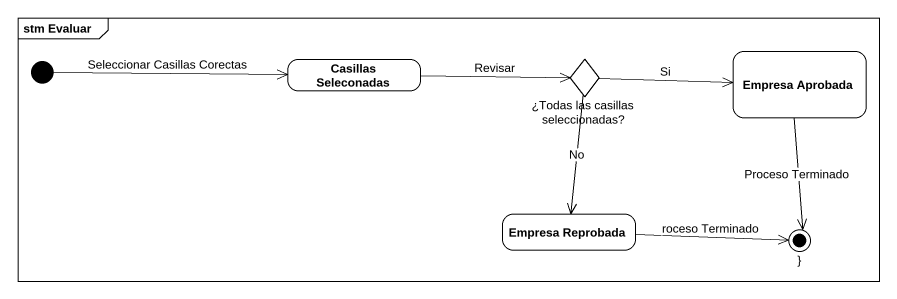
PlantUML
@startuml
mainframe stm Evaluar
hide empty description
state "Casillas Seleconadas" as Casillas_Seleconadas
state "¿Todas las casillas seleccionadas?" as Todas_las_casillas <<choice>>
state "Empresa Aprobada" as Empresa_Aprobada
state "Empresa Reprobada" as Empresa_Reprobada
state "}" as final1 <<end>>
[*] -right-> Casillas_Seleconadas : Seleccionar Casillas Corectas
Casillas_Seleconadas -right-> Todas_las_casillas : Revisar
Todas_las_casillas -right-> Empresa_Aprobada : Si
Todas_las_casillas --> Empresa_Reprobada : No
Empresa_Aprobada --> final1 : Proceso Terminado
Empresa_Reprobada -right-> final1 : roceso Terminado
@enduml
